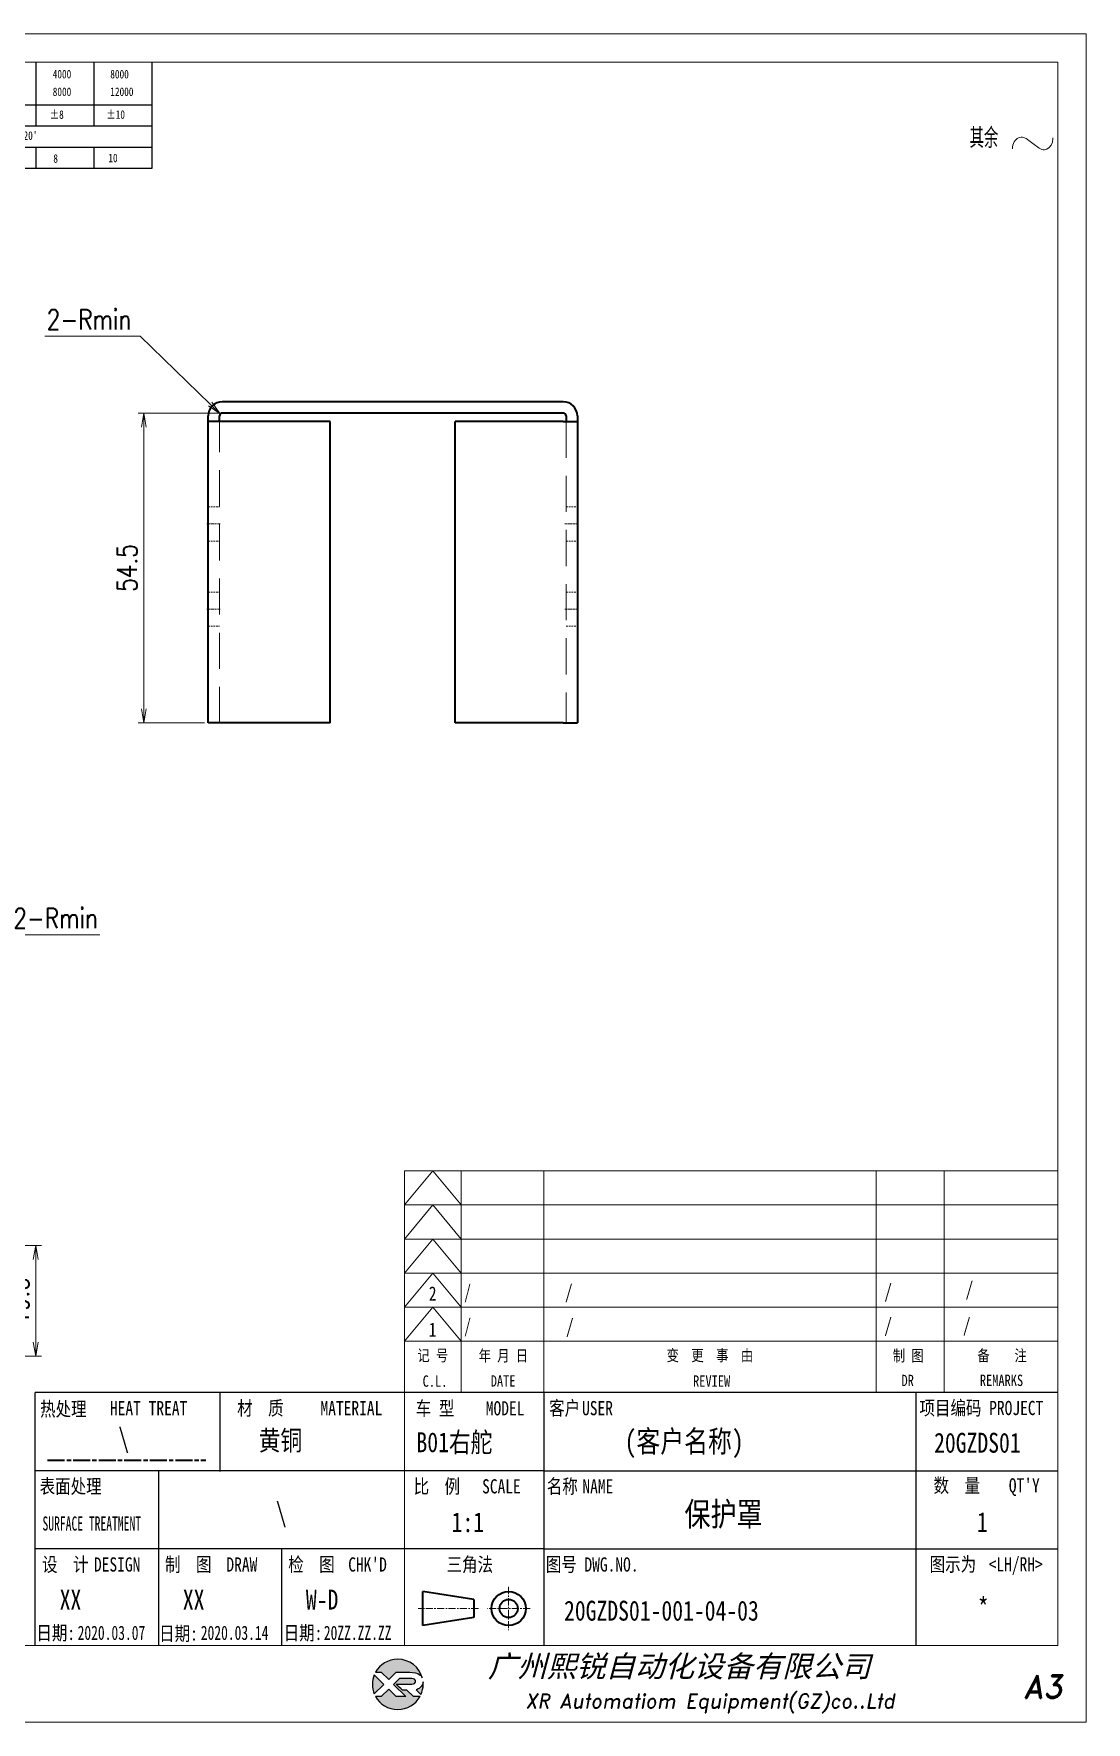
# Model space of a CAD drawing. Header units: millimetres. Extents: x 1333 to 78972, y -42879 to -5704.
# Drawn here: x 76604.4 to 76789.7, y -20114.1 to -19817.1 of the extents above; entities that cross this region are included whole.
import ezdxf
from ezdxf.enums import TextEntityAlignment as Align

# ---------------------------------------------------------------- set-up
doc = ezdxf.new("R2010")
doc.units = ezdxf.units.MM
doc.header["$LTSCALE"] = 0.5
for name, pattern in [('AM_ISO02W050x2', [3.75, 3, -0.75]), ('AM_ISO08W050x2', [9, 6, -0.75, 1.5, -0.75]), ('CENTER', [2, 1.25, -0.25, 0.25, -0.25]), ('DASHDOT', [18.5, 12, -3, 0.5, -3]), ('DASHED', [19.05, 12.7, -6.35]), ('DOT2', [0.125, 0, -0.125])]:
    doc.linetypes.add(name, pattern=pattern)
for name, color, linetype in [('DIM', 3, 'Continuous'), ('layer 1', 7, 'Continuous'), ('图号', 7, 'Continuous'), ('图名', 7, 'Continuous'), ('图框文字', 7, 'Continuous'), ('数量', 7, 'Continuous'), ('材质', 7, 'Continuous'), ('表面处理', 7, 'Continuous'), ('车型', 7, 'Continuous')]:
    doc.layers.add(name, color=color, linetype=linetype)
for name, color, linetype, lineweight in [('中心线', 2, 'AM_ISO08W050x2', 18), ('图框', 7, 'Continuous', 18), ('标注线', 3, 'Continuous', 18), ('热处理', 7, 'Continuous', 20), ('粗实线', 7, 'Continuous', 35), ('粗点划线', 6, 'AM_ISO08W050x2', 35), ('虚线', 1, 'AM_ISO02W050x2', 18)]:
    doc.layers.add(name, color=color, linetype=linetype, lineweight=lineweight)
doc.layers.add('打印', color=7, linetype='Continuous', lineweight=15, plot=False)
doc.layers.add('打印-禁用', color=7, linetype='Continuous', lineweight=15, plot=False)
doc.styles.add('DIM', font='romans.shx', dxfattribs={"width": 0.8, "bigfont": 'bigfont.shx'})
doc.styles.add('STYLE1', font='')
doc.styles.add('国标', font='simfang.ttf', dxfattribs={"width": 0.8})
doc.styles.add('机械长仿宋', font='gbenor.shx', dxfattribs={"height": 1, "bigfont": 'gbcbig.shx'})
doc.styles.add('标题字', font='romand.shx', dxfattribs={"oblique": 10, "bigfont": 'bigfont.shx'})
doc.styles.get('STYLE1').set_extended_font_data('SimSun')
doc.dimstyles.new('XR 1-1$0', dxfattribs={"dimtxt": 3.5, "dimasz": 2.5, "dimexe": 1, "dimexo": 0.625, "dimgap": 1.2, "dimtad": 1, "dimzin": 9, "dimdsep": 46, "dimtxsty": 'DIM', "dimblk": 'OPEN', "dimcen": 0, "dimclrd": 8, "dimclre": 8, "dimclrt": 2, "dimazin": 2, "dimtfac": 0.5, "dimtmove": 0, "dimatfit": 3, "dimldrblk": 'OPEN', "dimfxl": 1, "dimtolj": 2, "dimlwd": 18, "dimlwe": 18, "dimarcsym": 0})
doc.dimstyles.new('XR 1-1$4', dxfattribs={"dimtxt": 3.5, "dimasz": 2.5, "dimexe": 1, "dimexo": 0.625, "dimgap": 1.2, "dimtad": 1, "dimtoh": 1, "dimdsep": 46, "dimtxsty": 'DIM', "dimblk": 'OPEN', "dimcen": 0, "dimclrd": 8, "dimclre": 8, "dimclrt": 2, "dimazin": 2, "dimtfac": 0.5, "dimtofl": 0, "dimtmove": 0, "dimatfit": 3, "dimldrblk": 'OPEN', "dimfxl": 1, "dimtolj": 2, "dimlwd": 18, "dimlwe": 18, "dimarcsym": 0})

# ---------------------------------------------------------------- blocks, each defined once
blk = doc.blocks.new('XR')
at = {"true_color": 0xfc8000}
h = blk.add_hatch(color=30, dxfattribs=at)
h.set_gradient(color1=(252, 128, 0), rotation=240, one_color=1, tint=1, name='INVCURVED')
edge = h.paths.add_edge_path()
edge.add_spline(control_points=[(-434.18, -5928.47), (-433.9, -5928.74), (-433.63, -5929.01), (-433.63, -5929.01), (-433.63, -5929.01), (-433.63, -5929.01), (-433.36, -5928.74), (-433.09, -5928.47)], knot_values=[0.5625, 0.5625, 0.5625, 0.5625, 0.625, 0.625, 0.625, 0.625, 0.6875, 0.6875, 0.6875, 0.6875], degree=3, periodic=0)
edge.add_spline(control_points=[(-433.09, -5928.47), (-432.82, -5928.2), (-432.54, -5927.93), (-432.54, -5927.93), (-432.54, -5927.93), (-432.54, -5927.93), (-432.04, -5927.93), (-431.53, -5927.93)], knot_values=[0.4375, 0.4375, 0.4375, 0.4375, 0.5, 0.5, 0.5, 0.5, 0.5625, 0.5625, 0.5625, 0.5625], degree=3, periodic=0)
edge.add_spline(control_points=[(-431.53, -5927.93), (-431.03, -5927.93), (-430.52, -5927.93), (-430.52, -5927.93), (-430.52, -5927.93), (-430, -5927.93), (-429.43, -5927.96), (-429.01, -5928.33)], knot_values=[0.25, 0.25, 0.25, 0.25, 0.3125, 0.3125, 0.3125, 0.3125, 0.4375, 0.4375, 0.4375, 0.4375], degree=3, periodic=0)
edge.add_spline(control_points=[(-429.01, -5928.33), (-428.88, -5928.44), (-428.78, -5928.59), (-428.71, -5928.75)], knot_values=[0.125, 0.125, 0.125, 0.125, 0.25, 0.25, 0.25, 0.25], degree=3, periodic=0)
edge.add_spline(control_points=[(-428.71, -5928.75), (-429.13, -5927.18), (-430.58, -5926.02), (-432.31, -5926.02)], knot_values=[0, 0, 0, 0, 0.125, 0.125, 0.125, 0.125], degree=3, periodic=0)
edge.add_spline(control_points=[(-432.31, -5926.02), (-433.72, -5926.02), (-434.94, -5926.79), (-435.58, -5927.93)], knot_values=[0.875, 0.875, 0.875, 0.875, 1, 1, 1, 1], degree=3, periodic=0)
edge.add_spline(control_points=[(-435.58, -5927.93), (-435.58, -5927.93), (-434.72, -5927.93), (-434.72, -5927.93), (-434.72, -5927.93), (-434.72, -5927.93), (-434.45, -5928.2), (-434.18, -5928.47)], knot_values=[0.6875, 0.6875, 0.6875, 0.6875, 0.8125, 0.8125, 0.8125, 0.8125, 0.875, 0.875, 0.875, 0.875], degree=3, periodic=0)
edge = h.paths.add_edge_path()
edge.add_spline(control_points=[(-434.79, -5929.26), (-435.04, -5929.02), (-435.34, -5928.72), (-435.54, -5928.53)], knot_values=[0.562504, 0.562504, 0.562504, 0.562504, 0.656252, 0.656252, 0.656252, 0.656252], degree=3, periodic=0)
edge.add_spline(control_points=[(-435.54, -5928.53), (-435.67, -5928.4), (-435.76, -5928.31), (-435.76, -5928.31), (-435.76, -5928.31), (-435.94, -5928.74), (-436.03, -5929.21), (-436.03, -5929.71)], knot_values=[0.25, 0.25, 0.25, 0.25, 0.312504, 0.312504, 0.312504, 0.312504, 0.562504, 0.562504, 0.562504, 0.562504], degree=3, periodic=0)
edge.add_spline(control_points=[(-436.03, -5929.71), (-436.03, -5930.2), (-435.94, -5930.67), (-435.76, -5931.1), (-435.76, -5931.1), (-435.4, -5930.75), (-435.05, -5930.4)], knot_values=[0.874998, 0.874998, 0.874998, 0.874998, 1.124998, 1.124998, 1.124998, 1.25, 1.25, 1.25, 1.25], degree=3, periodic=0)
edge.add_spline(control_points=[(-435.05, -5930.4), (-434.7, -5930.05), (-434.34, -5929.71), (-434.34, -5929.71), (-434.34, -5929.71), (-434.34, -5929.71), (-434.34, -5929.71), (-434.34, -5929.71)], knot_values=[0.749878, 0.749878, 0.749878, 0.749878, 0.874875, 0.874875, 0.874875, 0.874875, 0.874998, 0.874998, 0.874998, 0.874998], degree=3, periodic=0)
edge.add_spline(control_points=[(-434.34, -5929.71), (-434.34, -5929.71), (-434.34, -5929.71), (-434.34, -5929.71)], knot_values=[0.749634, 0.749634, 0.749634, 0.749634, 0.749817, 0.749817, 0.749817, 0.749817], degree=3, periodic=0)
edge.add_spline(control_points=[(-434.35, -5929.7), (-434.35, -5929.7), (-434.35, -5929.7), (-434.35, -5929.7)], knot_values=[0.738281, 0.738281, 0.738281, 0.738281, 0.742188, 0.742188, 0.742188, 0.742188], degree=3, periodic=0)
edge.add_spline(control_points=[(-434.35, -5929.7), (-434.36, -5929.69), (-434.37, -5929.68), (-434.38, -5929.67)], knot_values=[0.726563, 0.726563, 0.726563, 0.726563, 0.738281, 0.738281, 0.738281, 0.738281], degree=3, periodic=0)
edge.add_spline(control_points=[(-434.38, -5929.67), (-434.38, -5929.66), (-434.39, -5929.65), (-434.4, -5929.65)], knot_values=[0.718751, 0.718751, 0.718751, 0.718751, 0.726563, 0.726563, 0.726563, 0.726563], degree=3, periodic=0)
edge.add_spline(control_points=[(-434.4, -5929.65), (-434.42, -5929.63), (-434.45, -5929.6), (-434.47, -5929.58)], knot_values=[0.703126, 0.703126, 0.703126, 0.703126, 0.718751, 0.718751, 0.718751, 0.718751], degree=3, periodic=0)
edge.add_spline(control_points=[(-434.47, -5929.58), (-434.5, -5929.55), (-434.53, -5929.52), (-434.56, -5929.49)], knot_values=[0.687501, 0.687501, 0.687501, 0.687501, 0.703126, 0.703126, 0.703126, 0.703126], degree=3, periodic=0)
edge.add_spline(control_points=[(-434.56, -5929.49), (-434.63, -5929.42), (-434.71, -5929.35), (-434.79, -5929.26)], knot_values=[0.656252, 0.656252, 0.656252, 0.656252, 0.687501, 0.687501, 0.687501, 0.687501], degree=3, periodic=0)
at = {"true_color": 0x0348ff}
h = blk.add_hatch(color=160, dxfattribs=at)
h.set_gradient(color1=(3, 72, 255), color2=(0, 41, 153), one_color=1, tint=0.3, name='HEMISPHERICAL')
edge = h.paths.add_edge_path()
edge.add_spline(control_points=[(-432.54, -5929.67), (-432.26, -5929.95), (-431.94, -5930.23), (-431.66, -5930.51), (-431.66, -5930.51), (-431.66, -5930.51), (-431.66, -5930.51), (-431.66, -5930.51)], knot_values=[0.736842, 0.736842, 0.736842, 0.736842, 0.789474, 0.789474, 0.789474, 0.789474, 0.802633, 0.802633, 0.802633, 0.802633], degree=3, periodic=0)
edge.add_spline(control_points=[(-431.66, -5930.51), (-431.65, -5930.51), (-431.65, -5930.52), (-431.65, -5930.52)], knot_values=[0.802633, 0.802633, 0.802633, 0.802633, 0.815791, 0.815791, 0.815791, 0.815791], degree=3, periodic=0)
edge.add_spline(control_points=[(-431.65, -5930.52), (-431.64, -5930.53), (-431.64, -5930.53), (-431.64, -5930.53)], knot_values=[0.815791, 0.815791, 0.815791, 0.815791, 0.82237, 0.82237, 0.82237, 0.82237], degree=3, periodic=0)
edge.add_spline(control_points=[(-431.64, -5930.53), (-431.64, -5930.53), (-431.64, -5930.53), (-431.63, -5930.54)], knot_values=[0.82237, 0.82237, 0.82237, 0.82237, 0.828949, 0.828949, 0.828949, 0.828949], degree=3, periodic=0)
edge.add_spline(control_points=[(-431.63, -5930.54), (-431.63, -5930.54), (-431.63, -5930.54), (-431.63, -5930.54), (-431.63, -5930.54), (-431.63, -5930.54), (-431.59, -5930.54), (-431.52, -5930.54)], knot_values=[0.841901, 0.841901, 0.841901, 0.841901, 0.842105, 0.842105, 0.842105, 0.842105, 0.855264, 0.855264, 0.855264, 0.855264], degree=3, periodic=0)
edge.add_spline(control_points=[(-431.52, -5930.54), (-431.46, -5930.54), (-431.38, -5930.54), (-431.3, -5930.54)], knot_values=[0.855264, 0.855264, 0.855264, 0.855264, 0.868422, 0.868422, 0.868422, 0.868422], degree=3, periodic=0)
edge.add_spline(control_points=[(-431.3, -5930.54), (-431.26, -5930.54), (-431.22, -5930.54), (-431.18, -5930.54)], knot_values=[0.868422, 0.868422, 0.868422, 0.868422, 0.875, 0.875, 0.875, 0.875], degree=3, periodic=0)
edge.add_spline(control_points=[(-431.18, -5930.54), (-431.14, -5930.54), (-431.1, -5930.54), (-431.07, -5930.54)], knot_values=[0.875, 0.875, 0.875, 0.875, 0.881579, 0.881579, 0.881579, 0.881579], degree=3, periodic=0)
edge.add_spline(control_points=[(-431.07, -5930.54), (-431.05, -5930.54), (-431.04, -5930.54), (-431.03, -5930.54)], knot_values=[0.881579, 0.881579, 0.881579, 0.881579, 0.884869, 0.884869, 0.884869, 0.884869], degree=3, periodic=0)
edge.add_spline(control_points=[(-431.03, -5930.54), (-431.02, -5930.54), (-431, -5930.54), (-431, -5930.54)], knot_values=[0.884869, 0.884869, 0.884869, 0.884869, 0.888158, 0.888158, 0.888158, 0.888158], degree=3, periodic=0)
edge.add_spline(control_points=[(-431, -5930.54), (-430.99, -5930.54), (-430.99, -5930.54), (-430.98, -5930.54)], knot_values=[0.888158, 0.888158, 0.888158, 0.888158, 0.889803, 0.889803, 0.889803, 0.889803], degree=3, periodic=0)
edge.add_spline(control_points=[(-430.98, -5930.54), (-430.98, -5930.54), (-430.98, -5930.54), (-430.97, -5930.54)], knot_values=[0.889803, 0.889803, 0.889803, 0.889803, 0.891447, 0.891447, 0.891447, 0.891447], degree=3, periodic=0)
edge.add_spline(control_points=[(-430.97, -5930.54), (-430.97, -5930.54), (-430.97, -5930.54), (-430.97, -5930.54)], knot_values=[0.891447, 0.891447, 0.891447, 0.891447, 0.89227, 0.89227, 0.89227, 0.89227], degree=3, periodic=0)
edge.add_spline(control_points=[(-430.97, -5930.54), (-430.97, -5930.54), (-430.97, -5930.54), (-430.97, -5930.54)], knot_values=[0.89227, 0.89227, 0.89227, 0.89227, 0.893092, 0.893092, 0.893092, 0.893092], degree=3, periodic=0)
edge.add_spline(control_points=[(-430.97, -5930.54), (-430.97, -5930.54), (-430.97, -5930.54), (-430.97, -5930.54)], knot_values=[0.893092, 0.893092, 0.893092, 0.893092, 0.893503, 0.893503, 0.893503, 0.893503], degree=3, periodic=0)
edge.add_spline(control_points=[(-430.97, -5930.54), (-430.97, -5930.54), (-430.97, -5930.54), (-430.97, -5930.54)], knot_values=[0.893503, 0.893503, 0.893503, 0.893503, 0.893914, 0.893914, 0.893914, 0.893914], degree=3, periodic=0)
edge.add_spline(control_points=[(-430.97, -5930.54), (-430.97, -5930.54), (-430.97, -5930.54), (-430.97, -5930.54)], knot_values=[0.893914, 0.893914, 0.893914, 0.893914, 0.89412, 0.89412, 0.89412, 0.89412], degree=3, periodic=0)
edge.add_spline(control_points=[(-430.97, -5930.54), (-430.97, -5930.54), (-430.97, -5930.54), (-430.97, -5930.54)], knot_values=[0.89412, 0.89412, 0.89412, 0.89412, 0.894326, 0.894326, 0.894326, 0.894326], degree=3, periodic=0)
edge.add_spline(control_points=[(-430.97, -5930.54), (-430.97, -5930.54), (-430.97, -5930.54), (-430.97, -5930.54)], knot_values=[0.894428, 0.894428, 0.894428, 0.894428, 0.894531, 0.894531, 0.894531, 0.894531], degree=3, periodic=0)
edge.add_spline(control_points=[(-430.97, -5930.54), (-430.97, -5930.54), (-430.97, -5930.54), (-430.97, -5930.54)], knot_values=[0.894531, 0.894531, 0.894531, 0.894531, 0.894583, 0.894583, 0.894583, 0.894583], degree=3, periodic=0)
edge.add_spline(control_points=[(-430.97, -5930.54), (-430.97, -5930.54), (-430.97, -5930.54), (-430.97, -5930.54), (-430.97, -5930.54), (-430.97, -5930.54), (-430.73, -5930.78), (-430.49, -5931.01)], knot_values=[0.894685, 0.894685, 0.894685, 0.894685, 0.894737, 0.894737, 0.894737, 0.894737, 0.921052, 0.921052, 0.921052, 0.921052], degree=3, periodic=0)
edge.add_spline(control_points=[(-430.49, -5931.01), (-430.26, -5931.24), (-430.02, -5931.48), (-430.02, -5931.48)], knot_values=[0.921052, 0.921052, 0.921052, 0.921052, 0.947368, 0.947368, 0.947368, 0.947368], degree=3, periodic=0)
edge.add_spline(control_points=[(-430.02, -5931.48), (-430.02, -5931.48), (-430.02, -5931.48), (-430.02, -5931.48)], knot_values=[0.947522, 0.947522, 0.947522, 0.947522, 0.947573, 0.947573, 0.947573, 0.947573], degree=3, periodic=0)
edge.add_spline(control_points=[(-430.02, -5931.48), (-430.02, -5931.48), (-430.02, -5931.48), (-430.02, -5931.48)], knot_values=[0.947573, 0.947573, 0.947573, 0.947573, 0.947676, 0.947676, 0.947676, 0.947676], degree=3, periodic=0)
edge.add_spline(control_points=[(-430.02, -5931.48), (-430.02, -5931.48), (-430.02, -5931.48), (-430.02, -5931.48)], knot_values=[0.947676, 0.947676, 0.947676, 0.947676, 0.947779, 0.947779, 0.947779, 0.947779], degree=3, periodic=0)
edge.add_spline(control_points=[(-430.02, -5931.48), (-430.02, -5931.48), (-430.02, -5931.48), (-430.02, -5931.48)], knot_values=[0.947779, 0.947779, 0.947779, 0.947779, 0.947984, 0.947984, 0.947984, 0.947984], degree=3, periodic=0)
edge.add_spline(control_points=[(-430.02, -5931.48), (-430.02, -5931.48), (-430.02, -5931.48), (-430.02, -5931.48)], knot_values=[0.947984, 0.947984, 0.947984, 0.947984, 0.94819, 0.94819, 0.94819, 0.94819], degree=3, periodic=0)
edge.add_spline(control_points=[(-430.02, -5931.48), (-430.02, -5931.48), (-430.02, -5931.48), (-430.02, -5931.48)], knot_values=[0.94819, 0.94819, 0.94819, 0.94819, 0.948601, 0.948601, 0.948601, 0.948601], degree=3, periodic=0)
edge.add_spline(control_points=[(-430.02, -5931.48), (-430.02, -5931.48), (-430.02, -5931.48), (-430.02, -5931.48)], knot_values=[0.948601, 0.948601, 0.948601, 0.948601, 0.949012, 0.949012, 0.949012, 0.949012], degree=3, periodic=0)
edge.add_spline(control_points=[(-430.02, -5931.48), (-430.02, -5931.48), (-430.01, -5931.48), (-430.01, -5931.48)], knot_values=[0.949012, 0.949012, 0.949012, 0.949012, 0.949834, 0.949834, 0.949834, 0.949834], degree=3, periodic=0)
edge.add_spline(control_points=[(-430.01, -5931.48), (-430.01, -5931.48), (-430.01, -5931.48), (-430.01, -5931.48)], knot_values=[0.949834, 0.949834, 0.949834, 0.949834, 0.950657, 0.950657, 0.950657, 0.950657], degree=3, periodic=0)
edge.add_spline(control_points=[(-430.01, -5931.48), (-430.01, -5931.48), (-430, -5931.48), (-430, -5931.48)], knot_values=[0.950657, 0.950657, 0.950657, 0.950657, 0.952301, 0.952301, 0.952301, 0.952301], degree=3, periodic=0)
edge.add_spline(control_points=[(-430, -5931.48), (-429.99, -5931.48), (-429.98, -5931.48), (-429.98, -5931.48)], knot_values=[0.952301, 0.952301, 0.952301, 0.952301, 0.953946, 0.953946, 0.953946, 0.953946], degree=3, periodic=0)
edge.add_spline(control_points=[(-429.98, -5931.48), (-429.96, -5931.48), (-429.95, -5931.48), (-429.93, -5931.48)], knot_values=[0.953946, 0.953946, 0.953946, 0.953946, 0.957236, 0.957236, 0.957236, 0.957236], degree=3, periodic=0)
edge.add_spline(control_points=[(-429.93, -5931.48), (-429.91, -5931.48), (-429.89, -5931.48), (-429.87, -5931.48)], knot_values=[0.957236, 0.957236, 0.957236, 0.957236, 0.960525, 0.960525, 0.960525, 0.960525], degree=3, periodic=0)
edge.add_spline(control_points=[(-429.87, -5931.48), (-429.82, -5931.48), (-429.77, -5931.48), (-429.71, -5931.48)], knot_values=[0.960525, 0.960525, 0.960525, 0.960525, 0.967104, 0.967104, 0.967104, 0.967104], degree=3, periodic=0)
edge.add_spline(control_points=[(-429.71, -5931.48), (-429.65, -5931.48), (-429.59, -5931.48), (-429.53, -5931.48)], knot_values=[0.967104, 0.967104, 0.967104, 0.967104, 0.973683, 0.973683, 0.973683, 0.973683], degree=3, periodic=0)
edge.add_spline(control_points=[(-429.53, -5931.48), (-429.41, -5931.48), (-429.29, -5931.48), (-429.19, -5931.48)], knot_values=[0.973683, 0.973683, 0.973683, 0.973683, 0.98684, 0.98684, 0.98684, 0.98684], degree=3, periodic=0)
edge.add_spline(control_points=[(-429.19, -5931.48), (-429.1, -5931.48), (-429.04, -5931.48), (-429.04, -5931.48), (-429.67, -5932.62), (-430.9, -5933.39), (-432.31, -5933.39)], knot_values=[0.98684, 0.98684, 0.98684, 0.98684, 1, 1, 1, 1.052632, 1.052632, 1.052632, 1.052632], degree=3, periodic=0)
edge.add_spline(control_points=[(-432.31, -5933.39), (-433.72, -5933.39), (-434.94, -5932.62), (-435.58, -5931.48), (-435.58, -5931.48), (-435.58, -5931.48), (-435.36, -5931.48), (-435.15, -5931.48)], knot_values=[0.052632, 0.052632, 0.052632, 0.052632, 0.105263, 0.105263, 0.105263, 0.105263, 0.131579, 0.131579, 0.131579, 0.131579], degree=3, periodic=0)
edge.add_spline(control_points=[(-435.15, -5931.48), (-434.93, -5931.48), (-434.72, -5931.48), (-434.72, -5931.48), (-434.72, -5931.48), (-434.72, -5931.48), (-434.45, -5931.21), (-434.18, -5930.94)], knot_values=[0.131579, 0.131579, 0.131579, 0.131579, 0.157895, 0.157895, 0.157895, 0.157895, 0.184211, 0.184211, 0.184211, 0.184211], degree=3, periodic=0)
edge.add_spline(control_points=[(-434.18, -5930.94), (-433.9, -5930.67), (-433.63, -5930.4), (-433.63, -5930.4), (-433.63, -5930.4), (-433.63, -5930.4), (-433.36, -5930.67), (-433.09, -5930.94)], knot_values=[0.184211, 0.184211, 0.184211, 0.184211, 0.210526, 0.210526, 0.210526, 0.210526, 0.236842, 0.236842, 0.236842, 0.236842], degree=3, periodic=0)
edge.add_spline(control_points=[(-433.09, -5930.94), (-432.82, -5931.21), (-432.54, -5931.48), (-432.54, -5931.48), (-432.54, -5931.48), (-432.54, -5931.48), (-432.19, -5931.48), (-431.83, -5931.48)], knot_values=[0.236842, 0.236842, 0.236842, 0.236842, 0.263158, 0.263158, 0.263158, 0.263158, 0.289474, 0.289474, 0.289474, 0.289474], degree=3, periodic=0)
edge.add_spline(control_points=[(-431.83, -5931.48), (-431.48, -5931.48), (-431.12, -5931.48), (-431.12, -5931.48), (-431.12, -5931.48), (-431.12, -5931.48), (-431.57, -5931.03), (-432.02, -5930.59)], knot_values=[0.289474, 0.289474, 0.289474, 0.289474, 0.315789, 0.315789, 0.315789, 0.315789, 0.342105, 0.342105, 0.342105, 0.342105], degree=3, periodic=0)
edge.add_spline(control_points=[(-432.02, -5930.59), (-432.47, -5930.15), (-432.92, -5929.71), (-432.92, -5929.71), (-432.92, -5929.71), (-432.92, -5929.71), (-432.71, -5929.5), (-432.5, -5929.29)], knot_values=[0.342105, 0.342105, 0.342105, 0.342105, 0.368421, 0.368421, 0.368421, 0.368421, 0.394737, 0.394737, 0.394737, 0.394737], degree=3, periodic=0)
edge.add_spline(control_points=[(-432.5, -5929.29), (-432.3, -5929.09), (-432.09, -5928.88), (-432.09, -5928.88)], knot_values=[0.394737, 0.394737, 0.394737, 0.394737, 0.421053, 0.421053, 0.421053, 0.421053], degree=3, periodic=0)
edge.add_spline(control_points=[(-432.09, -5928.88), (-432.09, -5928.88), (-432.06, -5928.86), (-432.06, -5928.86)], knot_values=[0.421053, 0.421053, 0.421053, 0.421053, 0.473684, 0.473684, 0.473684, 0.473684], degree=3, periodic=0)
edge.add_spline(control_points=[(-432.06, -5928.86), (-432.06, -5928.86), (-432.06, -5928.86), (-432.06, -5928.86), (-432.06, -5928.86), (-432.06, -5928.86), (-430.4, -5928.86), (-430.26, -5928.86)], knot_values=[0.473684, 0.473684, 0.473684, 0.473684, 0.473684, 0.473684, 0.473684, 0.473684, 0.526316, 0.526316, 0.526316, 0.526316], degree=3, periodic=0)
edge.add_spline(control_points=[(-430.26, -5928.86), (-429.54, -5928.86), (-429.62, -5929.4), (-429.83, -5929.55)], knot_values=[0.526316, 0.526316, 0.526316, 0.526316, 0.578947, 0.578947, 0.578947, 0.578947], degree=3, periodic=0)
edge.add_spline(control_points=[(-429.83, -5929.55), (-429.94, -5929.62), (-430.08, -5929.65), (-430.26, -5929.65), (-430.26, -5929.65), (-430.26, -5929.65), (-430.48, -5929.65), (-430.71, -5929.66)], knot_values=[0.578947, 0.578947, 0.578947, 0.578947, 0.631579, 0.631579, 0.631579, 0.631579, 0.657895, 0.657895, 0.657895, 0.657895], degree=3, periodic=0)
edge.add_spline(control_points=[(-430.71, -5929.66), (-430.93, -5929.66), (-431.15, -5929.67), (-431.15, -5929.67), (-431.15, -5929.67), (-431.15, -5929.67), (-432.54, -5929.67), (-432.54, -5929.67)], knot_values=[0.657895, 0.657895, 0.657895, 0.657895, 0.684211, 0.684211, 0.684211, 0.684211, 0.736842, 0.736842, 0.736842, 0.736842], degree=3, periodic=0)
edge = h.paths.add_edge_path()
edge.add_spline(control_points=[(-428.6, -5929.32), (-428.61, -5929.67), (-428.76, -5930), (-429.06, -5930.22)], knot_values=[0.8, 0.8, 0.8, 0.8, 1, 1, 1, 1], degree=3, periodic=0)
edge.add_spline(control_points=[(-429.06, -5930.22), (-429.22, -5930.34), (-429.41, -5930.43), (-429.61, -5930.48)], knot_values=[0.6, 0.6, 0.6, 0.6, 0.8, 0.8, 0.8, 0.8], degree=3, periodic=0)
edge.add_spline(control_points=[(-429.61, -5930.48), (-429.61, -5930.48), (-428.9, -5931.19), (-428.9, -5931.19), (-428.9, -5931.19), (-428.69, -5930.73), (-428.58, -5930.23), (-428.58, -5929.71)], knot_values=[0.2, 0.2, 0.2, 0.2, 0.4, 0.4, 0.4, 0.4, 0.6, 0.6, 0.6, 0.6], degree=3, periodic=0)
edge.add_spline(control_points=[(-428.58, -5929.71), (-428.58, -5929.58), (-428.59, -5929.45), (-428.6, -5929.32)], knot_values=[0, 0, 0, 0, 0.2, 0.2, 0.2, 0.2], degree=3, periodic=0)
at = {"layer": 'layer 1', "color": 30}
for points, knots in [([(-432.31, -5926.02), (-430.58, -5926.02), (-429.13, -5927.18), (-428.71, -5928.75), (-428.71, -5928.75), (-428.78, -5928.59), (-428.88, -5928.44), (-429.01, -5928.33), (-429.01, -5928.33), (-429.43, -5927.96), (-430, -5927.93), (-430.52, -5927.93), (-430.52, -5927.93), (-430.52, -5927.93), (-432.54, -5927.93), (-432.54, -5927.93), (-432.54, -5927.93), (-432.54, -5927.93), (-433.63, -5929.01), (-433.63, -5929.01), (-433.63, -5929.01), (-433.63, -5929.01), (-434.72, -5927.93), (-434.72, -5927.93), (-434.72, -5927.93), (-434.72, -5927.93), (-435.58, -5927.93), (-435.58, -5927.93), (-435.58, -5927.93), (-434.94, -5926.79), (-433.72, -5926.02), (-432.31, -5926.02)], [0, 0, 0, 0, 0.125, 0.125, 0.125, 0.125, 0.25, 0.25, 0.25, 0.25, 0.375, 0.375, 0.375, 0.375, 0.5, 0.5, 0.5, 0.5, 0.625, 0.625, 0.625, 0.625, 0.75, 0.75, 0.75, 0.75, 0.875, 0.875, 0.875, 0.875, 1, 1, 1, 1]), ([(-435.76, -5931.1), (-435.94, -5930.67), (-436.03, -5930.2), (-436.03, -5929.71), (-436.03, -5929.71), (-436.03, -5929.21), (-435.94, -5928.74), (-435.76, -5928.31), (-435.76, -5928.31), (-435.76, -5928.31), (-434.34, -5929.71), (-434.34, -5929.71), (-434.34, -5929.71), (-434.34, -5929.71), (-435.76, -5931.1), (-435.76, -5931.1)], [0, 0, 0, 0, 0.25, 0.25, 0.25, 0.25, 0.5, 0.5, 0.5, 0.5, 0.75, 0.75, 0.75, 0.75, 1, 1, 1, 1])]:
    blk.add_open_spline(points, degree=3, knots=knots, dxfattribs=at)
at = {"layer": 'layer 1', "color": 154}
for points, knots in [([(-429.04, -5931.48), (-429.67, -5932.62), (-430.9, -5933.39), (-432.31, -5933.39), (-432.31, -5933.39), (-433.72, -5933.39), (-434.94, -5932.62), (-435.58, -5931.48), (-435.58, -5931.48), (-435.58, -5931.48), (-434.72, -5931.48), (-434.72, -5931.48), (-434.72, -5931.48), (-434.72, -5931.48), (-433.63, -5930.4), (-433.63, -5930.4), (-433.63, -5930.4), (-433.63, -5930.4), (-432.54, -5931.48), (-432.54, -5931.48), (-432.54, -5931.48), (-432.54, -5931.48), (-431.12, -5931.48), (-431.12, -5931.48), (-431.12, -5931.48), (-431.12, -5931.48), (-432.92, -5929.71), (-432.92, -5929.71), (-432.92, -5929.71), (-432.92, -5929.71), (-432.09, -5928.88), (-432.09, -5928.88), (-432.09, -5928.88), (-432.09, -5928.88), (-432.06, -5928.86), (-432.06, -5928.86), (-432.06, -5928.86), (-432.06, -5928.86), (-430.4, -5928.86), (-430.26, -5928.86), (-430.26, -5928.86), (-429.54, -5928.86), (-429.62, -5929.4), (-429.83, -5929.55), (-429.83, -5929.55), (-429.94, -5929.62), (-430.08, -5929.65), (-430.26, -5929.65), (-430.26, -5929.65), (-430.26, -5929.65), (-431.15, -5929.67), (-431.15, -5929.67), (-431.15, -5929.67), (-431.15, -5929.67), (-432.54, -5929.67), (-432.54, -5929.67), (-432.54, -5929.67), (-432.26, -5929.95), (-431.94, -5930.23), (-431.66, -5930.51), (-431.66, -5930.51), (-431.66, -5930.51), (-431.63, -5930.54), (-431.63, -5930.54), (-431.63, -5930.54), (-431.63, -5930.54), (-430.97, -5930.54), (-430.97, -5930.54), (-430.97, -5930.54), (-430.97, -5930.54), (-430.02, -5931.48), (-430.02, -5931.48), (-430.02, -5931.48), (-430.02, -5931.48), (-429.04, -5931.48), (-429.04, -5931.48)], [0, 0, 0, 0, 0.052632, 0.052632, 0.052632, 0.052632, 0.105263, 0.105263, 0.105263, 0.105263, 0.157895, 0.157895, 0.157895, 0.157895, 0.210526, 0.210526, 0.210526, 0.210526, 0.263158, 0.263158, 0.263158, 0.263158, 0.315789, 0.315789, 0.315789, 0.315789, 0.368421, 0.368421, 0.368421, 0.368421, 0.421053, 0.421053, 0.421053, 0.421053, 0.473684, 0.473684, 0.473684, 0.473684, 0.526316, 0.526316, 0.526316, 0.526316, 0.578947, 0.578947, 0.578947, 0.578947, 0.631579, 0.631579, 0.631579, 0.631579, 0.684211, 0.684211, 0.684211, 0.684211, 0.736842, 0.736842, 0.736842, 0.736842, 0.789474, 0.789474, 0.789474, 0.789474, 0.842105, 0.842105, 0.842105, 0.842105, 0.894737, 0.894737, 0.894737, 0.894737, 0.947368, 0.947368, 0.947368, 0.947368, 1, 1, 1, 1]), ([(-428.6, -5929.32), (-428.59, -5929.45), (-428.58, -5929.58), (-428.58, -5929.71), (-428.58, -5929.71), (-428.58, -5930.23), (-428.69, -5930.73), (-428.9, -5931.19), (-428.9, -5931.19), (-428.9, -5931.19), (-429.61, -5930.48), (-429.61, -5930.48), (-429.61, -5930.48), (-429.41, -5930.43), (-429.22, -5930.34), (-429.06, -5930.22), (-429.06, -5930.22), (-428.76, -5930), (-428.61, -5929.67), (-428.6, -5929.32)], [0, 0, 0, 0, 0.2, 0.2, 0.2, 0.2, 0.4, 0.4, 0.4, 0.4, 0.6, 0.6, 0.6, 0.6, 0.8, 0.8, 0.8, 0.8, 1, 1, 1, 1])]:
    blk.add_open_spline(points, degree=3, knots=knots, dxfattribs=at)
blk = doc.blocks.new('GZDEH零件A3图框V01版')
at = {"layer": '中心线', "color": 1, "linetype": 'CENTER', "lineweight": 5, "ltscale": 2}
for p, q in [((3175.82, -1822.66), (3175.82, -1830.26)), ((3170.49, -1826.46), (3159.89, -1826.46)), ((3179.62, -1826.46), (3172.02, -1826.46))]:
    blk.add_line(p, q, dxfattribs=at)
at = {"layer": '图框', "linetype": 'Continuous'}
for p, q in [((3272.49, -1554.46), (2882.49, -1554.46)), ((3272.49, -1832.96), (3272.49, -1554.46)), ((3157.49, -1749.46), (3272.49, -1749.46)), ((3157.49, -1832.96), (3157.49, -1749.46)), ((2882.49, -1832.96), (3272.49, -1832.96))]:
    blk.add_line(p, q, dxfattribs=at)
at = {"layer": '图框', "color": 9}
for p, q in [((3157.49, -1755.46), (3162.49, -1749.46)), ((3162.49, -1749.46), (3167.49, -1755.46)), ((3167.49, -1788.46), (3167.49, -1749.46)), ((3240.49, -1788.46), (3240.49, -1749.46)), ((3252.49, -1749.46), (3252.49, -1788.46)), ((3157.49, -1755.46), (3272.49, -1755.46)), ((3157.49, -1761.46), (3162.49, -1755.46)), ((3162.49, -1755.46), (3167.49, -1761.46)), ((3157.49, -1761.46), (3272.49, -1761.46)), ((3157.49, -1767.46), (3162.49, -1761.46)), ((3162.49, -1761.46), (3167.49, -1767.46)), ((3157.49, -1767.46), (3272.49, -1767.46)), ((3157.49, -1773.46), (3162.49, -1767.46)), ((3162.49, -1767.46), (3167.49, -1773.46)), ((3157.49, -1773.46), (3272.49, -1773.46)), ((3157.49, -1779.46), (3162.49, -1773.46)), ((3162.49, -1773.46), (3167.49, -1779.46)), ((3157.49, -1779.46), (3272.49, -1779.46))]:
    blk.add_line(p, q, dxfattribs=at)
at = {"layer": '图框', "color": 9, "linetype": 'Continuous'}
blk.add_line((3181.99, -1749.46), (3181.99, -1832.96), dxfattribs=at)
at = {"layer": '图框', "color": 2, "linetype": 'ByBlock', "lineweight": 35}
for p, q in [((3169.69, -1824.86), (3160.69, -1823.46)), ((3160.69, -1829.46), (3160.69, -1823.46)), ((3169.69, -1824.86), (3169.69, -1828.06)), ((3169.69, -1828.06), (3160.69, -1829.46))]:
    blk.add_line(p, q, dxfattribs=at)
for radius in [3, 1.6]:
    blk.add_circle((3175.82, -1826.46), radius, dxfattribs=at)
at = {"layer": '图框文字', "color": 9}
for p, q in [((3092.64, -1561.98), (3092.64, -1554.46)), ((3102.86, -1561.98), (3102.86, -1554.46)), ((3113.09, -1573.08), (3113.09, -1554.46)), ((2996.09, -1561.98), (3113.09, -1561.98)), ((3092.64, -1565.68), (3092.64, -1561.98)), ((3102.86, -1565.68), (3102.86, -1561.98)), ((2996.09, -1565.68), (3113.09, -1565.68)), ((2996.09, -1569.38), (3113.09, -1569.38)), ((3092.64, -1573.08), (3092.64, -1569.38)), ((3102.86, -1573.08), (3102.86, -1569.38)), ((2990.09, -1573.08), (3113.09, -1573.08)), ((3272.49, -1788.46), (3092.49, -1788.46)), ((3124.99, -1788.46), (3124.99, -1802.35)), ((3181.99, -1788.46), (3181.99, -1832.96)), ((3247.49, -1788.46), (3247.49, -1832.96)), ((3181.99, -1802.21), (3092.49, -1802.21)), ((3114.17, -1802.21), (3114.17, -1815.96)), ((3181.99, -1802.21), (3272.49, -1802.21)), ((3181.99, -1815.96), (3092.49, -1815.96)), ((3114.17, -1815.96), (3114.17, -1832.96)), ((3114.17, -1815.96), (3114.17, -1832.96)), ((3135.83, -1815.96), (3135.83, -1832.96)), ((3135.83, -1815.96), (3135.83, -1832.96)), ((3181.99, -1815.96), (3272.49, -1815.96))]:
    blk.add_line(p, q, dxfattribs=at)
at = {"layer": '图框文字', "color": 7}
blk.add_line((3272.49, -1788.46), (3092.49, -1788.46), dxfattribs=at)
at = {"layer": '图框文字', "color": 9, "linetype": 'Continuous'}
blk.add_line((3092.49, -1832.96), (3092.49, -1788.46), dxfattribs=at)
at = {"layer": '打印-禁用', "linetype": 'Continuous'}
for p, q in [((3277.49, -1549.46), (2857.49, -1549.46)), ((3277.49, -1846.46), (3277.49, -1549.46)), ((2857.49, -1846.46), (3277.49, -1846.46))]:
    blk.add_line(p, q, dxfattribs=at)
at = {"layer": 'DIM', "xscale": 1.199999999999818, "yscale": 1.200000000000045, "zscale": 1.2}
blk.add_blockref('XR', (3675.07, 5275.84), dxfattribs=at)
at = {"layer": '图框', "color": 9, "style": '国标', "width": 0.8}
for s, p in [('记 号', (3162.47, -1782.94)), ('年 月 日', (3174.9, -1782.98)), ('变  更  事  由', (3211.24, -1782.93)), ('C.L.', (3162.86, -1787.45)), ('DATE', (3174.85, -1787.42)), ('REVIEW', (3211.55, -1787.45))]:
    blk.add_text(s, height=2, dxfattribs=at).set_placement(p, align=Align.CENTER)
for s, p in [('制 图', (3246.15, -1781.95)), ('备    注', (3262.68, -1781.92)), ('DR', (3246.06, -1786.34)), ('REMARKS', (3262.57, -1786.32))]:
    blk.add_text(s, height=2, dxfattribs=at).set_placement(p, align=Align.MIDDLE)
at = {"layer": '图框文字', "color": 9, "style": '国标'}
for s, height, width, p in [('4000', 1.5, 0.8, (3095.57, -1557.31)), ('8000', 1.5, 0.8, (3105.7, -1557.31)), ('8000', 1.5, 0.8, (3095.57, -1560.41)), ('12000', 1.5, 0.8, (3105.7, -1560.41)), ('±8', 1.5, 0.8, (3095.06, -1564.42)), ('±10', 1.5, 0.8, (3105.02, -1564.42)), ("±0%%D20'", 1.5, 0.8, (3087.38, -1568.12)), ('8', 1.5, 0.8, (3095.68, -1572.15)), ('10', 1.5, 0.8, (3105.36, -1572.06)), ('热处理', 2.5, 0.8, (3093.35, -1792.61)), ('材  质', 2.5, 0.8, (3128.04, -1792.46)), ('项目编码 PROJECT', 2.5, 0.8, (3248.13, -1792.43)), ('表面处理', 2.5, 0.8, (3093.27, -1806.21)), ('比  例\u3000', 2.5, 0.8, (3159.1, -1806.21)), ('SCALE', 2.5, 0.8, (3171.15, -1806.21)), ('名称\u3000', 2.5, 0.8, (3182.54, -1806.21)), ('NAME', 2.5, 0.8, (3188.8, -1806.21)), ('数  量', 2.5, 0.8, (3250.61, -1806.05)), ("QT'Y ", 2.5, 0.8, (3263.86, -1806.05)), ('SURFACE TREATMENT', 2.5, 0.6, (3093.77, -1812.75)), (' DESIGN', 2.5, 0.8, (3101.47, -1819.96)), (' DRAW', 2.5, 0.8, (3124.78, -1819.96)), ("CHK'D", 2.5, 0.8, (3147.58, -1819.96)), ('三角法', 2.5, 0.8, (3164.9, -1819.96)), ('图号', 2.5, 0.8, (3182.36, -1819.96)), ('DWG.NO.', 2.5, 0.8, (3189.16, -1819.96)), ('图示为', 2.5, 0.8, (3249.94, -1819.93)), ('<LH/RH>', 2.5, 0.8, (3260.31, -1819.93))]:
    blk.add_text(s, height=height, dxfattribs=dict(at, width=width)).set_placement(p)
at = {"layer": '图框文字', "color": 9, "style": '国标', "width": 0.8}
for s, p in [('HEAT TREAT', (3112.45, -1792.46)), ('MATERIAL', (3148.14, -1792.46)), ('客户', (3185.68, -1792.46)), ('USER', (3191.46, -1792.46)), ('设  计', (3097.79, -1819.96)), ('制  图', (3119.43, -1819.96)), ('检  图', (3141.11, -1819.96)), ('日期:', (3096.09, -1832)), ('日期:', (3117.71, -1832.1)), ('日期:', (3139.62, -1832))]:
    blk.add_text(s, height=2.5, dxfattribs=at).set_placement(p, align=Align.CENTER)
for s, p in [('车 型', (3162.87, -1791.2)), ('MODEL', (3175.2, -1791.24))]:
    blk.add_text(s, height=2.5, dxfattribs=at).set_placement(p, align=Align.MIDDLE)
at = {"layer": '图框文字', "color": 7, "lineweight": -3, "style": 'STYLE1', "oblique": 15}
blk.add_text('广州熙锐自动化设备有限公司 ', height=3.8, dxfattribs=at).set_placement((3172.16, -1838.51))
at = {"layer": '图框文字', "color": 7, "style": '标题字', "oblique": 10}
for s, height, p in [('A3', 4, (3269.91, -1840.2)), ('XR Automatiom Equipment(GZ)co..Ltd', 2.5, (3211.26, -1842.9))]:
    blk.add_text(s, height=height, dxfattribs=at).set_placement(p, align=Align.MIDDLE)
blk = doc.blocks.new('DEH A3')
at = {"layer": '图框'}
blk.add_blockref('GZDEH零件A3图框V01版', (-2857.49, 1846.46), dxfattribs=at)
blk = doc.blocks.new('其余不去材料')
at = {"layer": '标注线', "color": 2, "lineweight": 13}
for points in [[(0, 0.17), (0.01, 0.48), (0.07, 0.79), (0.16, 1.09), (0.28, 1.36), (0.44, 1.6), (0.62, 1.8), (0.82, 1.97), (1.04, 2.09), (1.26, 2.17), (1.49, 2.21), (1.72, 2.21), (1.94, 2.17), (2.37, 1.97), (2.41, 1.95)], [(2.41, 1.95), (3.55, 1.11), (4.7, 0.27)], [(4.7, 0.27), (4.91, 0.14), (5.14, 0.05), (5.37, 0), (5.6, 0), (5.82, 0.04), (6.04, 0.11), (6.45, 0.38), (6.79, 0.8), (7.02, 1.34), (7.11, 1.95), (7.11, 2.09)]]:
    blk.add_lwpolyline(points, dxfattribs=at)
at = {"layer": '标注线', "color": 7, "linetype": 'DOT2', "style": '机械长仿宋'}
blk.add_text('其余', height=3.5, dxfattribs=at).set_placement((-7.56, 0.3))
blk = doc.blocks.new('_Open')
at = {"color": 0, "linetype": 'ByBlock', "lineweight": -2}
for p, q in [((-1, 0.17), (0, 0)), ((-1, -0.17), (0, 0)), ((0, 0), (-1, 0))]:
    blk.add_line(p, q, dxfattribs=at)
blk = doc.blocks.new('*D991')
at = {"layer": 'Defpoints', "color": 0}
for p in [(76586.7, -20030.2), (76604.77, -20030.2), (76581.87, -20049.7)]:
    blk.add_point(p, dxfattribs=at)
at = {"layer": '标注线', "color": 8, "lineweight": 18}
for p, q in [((76587.32, -20030.2), (76605.77, -20030.2)), ((76604.77, -20047.2), (76604.77, -20032.7)), ((76582.5, -20049.7), (76605.77, -20049.7))]:
    blk.add_line(p, q, dxfattribs=at)
at = {"layer": '标注线', "color": 8, "lineweight": 18, "xscale": 2.5, "yscale": 2.5, "zscale": 2.5}
for p, rotation in [((76604.77, -20030.2), 90), ((76604.77, -20049.7), 270)]:
    blk.add_blockref('_Open', p, dxfattribs=dict(at, rotation=rotation))
at = {"layer": '标注线', "color": 2, "insert": (76601.82, -20039.95), "char_height": 3.5, "attachment_point": 5, "rotation": 90, "style": 'DIM'}
blk.add_mtext('\\A2;19.5', dxfattribs=at)
blk = doc.blocks.new('*D996')
at = {"layer": 'Defpoints', "color": 0}
for p in [(76584.2, -19989.2), (76584.57, -19988.87)]:
    blk.add_point(p, dxfattribs=at)
at = {"layer": '标注线', "color": 8, "lineweight": 18}
for p, q in [((76599.27, -19975.59), (76586.42, -19987.19)), ((76616.07, -19975.59), (76599.27, -19975.59))]:
    blk.add_line(p, q, dxfattribs=at)
at = {"layer": '标注线', "color": 8, "lineweight": 18, "xscale": 2.5, "yscale": 2.5, "zscale": 2.5, "rotation": 222.0626952811471}
blk.add_blockref('_Open', (76584.57, -19988.87), dxfattribs=at)
at = {"layer": '标注线', "color": 2, "insert": (76608.27, -19972.64), "char_height": 3.5, "attachment_point": 5, "style": 'DIM'}
blk.add_mtext('\\A2;{\\Fromans,bigfont|c134;2-Rmin}', dxfattribs=at)
blk = doc.blocks.new('*D997')
at = {"layer": 'Defpoints', "color": 0}
for p in [(76623.79, -19883.79), (76638.03, -19883.79), (76635.11, -19938.29)]:
    blk.add_point(p, dxfattribs=at)
at = {"layer": '标注线', "color": 8, "lineweight": 18}
for p, q in [((76637.41, -19883.79), (76622.79, -19883.79)), ((76623.79, -19935.79), (76623.79, -19886.29)), ((76634.49, -19938.29), (76622.79, -19938.29))]:
    blk.add_line(p, q, dxfattribs=at)
at = {"layer": '标注线', "color": 8, "lineweight": 18, "xscale": 2.5, "yscale": 2.5, "zscale": 2.5}
for p, rotation in [((76623.79, -19883.79), 90), ((76623.79, -19938.29), 270)]:
    blk.add_blockref('_Open', p, dxfattribs=dict(at, rotation=rotation))
at = {"layer": '标注线', "color": 2, "insert": (76620.84, -19911.04), "char_height": 3.5, "attachment_point": 5, "rotation": 90, "style": 'DIM'}
blk.add_mtext('\\A2;54.5', dxfattribs=at)
blk = doc.blocks.new('*D998')
at = {"layer": 'Defpoints', "color": 0}
for p in [(76637.25, -19883.94), (76637.61, -19884.29)]:
    blk.add_point(p, dxfattribs=at)
at = {"layer": '标注线', "color": 8, "lineweight": 18}
for p, q in [((76606.35, -19870.27), (76623.15, -19870.27)), ((76623.15, -19870.27), (76635.46, -19882.2))]:
    blk.add_line(p, q, dxfattribs=at)
at = {"layer": '标注线', "color": 8, "lineweight": 18, "xscale": 2.5, "yscale": 2.5, "zscale": 2.5, "rotation": 315.9009198966606}
blk.add_blockref('_Open', (76637.25, -19883.94), dxfattribs=at)
at = {"layer": '标注线', "color": 2, "insert": (76614.15, -19867.32), "char_height": 3.5, "attachment_point": 5, "style": 'DIM'}
blk.add_mtext('\\A2;{\\Fromans,bigfont|c134;2-Rmin}', dxfattribs=at)

msp = doc.modelspace()

# ---------------------------------------------------------------- linework, layer by layer
at = {"layer": '中心线', "linetype": 'DASHDOT', "ltscale": 0.06}
for p, q in [((76634.913, -19903.292), (76637.313, -19903.292)), ((76697.913, -19903.292), (76700.313, -19903.292)), ((76634.913, -19918.292), (76637.313, -19918.292)), ((76697.913, -19918.292), (76700.313, -19918.292))]:
    msp.add_line(p, q, dxfattribs=at)
at = {"layer": '打印'}
msp.add_lwpolyline([(76369.683, -19817.067), (76789.683, -19817.067), (76789.683, -20114.067), (76369.683, -20114.067)], close=True, dxfattribs=at)
at = {"layer": '粗实线'}
for p, q in [((76697.613, -19881.792), (76637.613, -19881.792)), ((76697.613, -19883.792), (76637.613, -19883.792)), ((76635.113, -19938.292), (76635.113, -19885.292)), ((76656.613, -19938.292), (76656.613, -19885.292)), ((76678.613, -19938.292), (76678.613, -19885.292)), ((76700.113, -19885.292), (76700.113, -19938.292))]:
    msp.add_line(p, q, dxfattribs=at)
at = {"layer": '粗实线', "ltscale": 0.025}
for p, q in [((76635.113, -19885.292), (76635.113, -19884.292)), ((76637.113, -19885.292), (76637.113, -19884.292)), ((76698.113, -19884.292), (76698.113, -19885.292)), ((76700.113, -19884.292), (76700.113, -19885.292))]:
    msp.add_line(p, q, dxfattribs=at)
at = {"layer": '粗实线', "ltscale": 0.0625}
for p, q in [((76637.613, -19885.292), (76635.113, -19885.292)), ((76697.613, -19885.292), (76700.113, -19885.292)), ((76637.613, -19938.292), (76635.113, -19938.292)), ((76697.613, -19938.292), (76700.113, -19938.292))]:
    msp.add_line(p, q, dxfattribs=at)
at = {"layer": '粗实线', "ltscale": 0.475}
for p, q in [((76656.613, -19885.292), (76637.613, -19885.292)), ((76697.613, -19885.292), (76678.613, -19885.292)), ((76656.613, -19938.292), (76637.613, -19938.292)), ((76697.613, -19938.292), (76678.613, -19938.292))]:
    msp.add_line(p, q, dxfattribs=at)
at = {"layer": '粗实线'}
for centre, radius, start, end in [((76637.613, -19884.292), 2.5, 90, 180), ((76637.613, -19884.292), 0.5, 90, 180), ((76697.613, -19884.292), 2.5, 0, 90), ((76697.613, -19884.292), 0.5, 0, 90)]:
    msp.add_arc(centre, radius, start, end, dxfattribs=at)
at = {"layer": '粗点划线', "linetype": 'AM_ISO08W050x2'}
msp.add_line((76606.857, -20067.995), (76634.718, -20067.995), dxfattribs=at)
at = {"layer": '虚线', "linetype": 'DASHED'}
for p, q in [((76637.113, -19938.292), (76637.113, -19885.292)), ((76698.113, -19885.292), (76698.113, -19938.292))]:
    msp.add_line(p, q, dxfattribs=at)
at = {"layer": '虚线', "linetype": 'DASHED', "ltscale": 0.05}
for p, q in [((76635.113, -19900.292), (76637.113, -19900.292)), ((76698.113, -19900.292), (76700.113, -19900.292)), ((76635.113, -19906.292), (76637.113, -19906.292)), ((76698.113, -19906.292), (76700.113, -19906.292)), ((76635.113, -19915.292), (76637.113, -19915.292)), ((76698.113, -19915.292), (76700.113, -19915.292)), ((76635.113, -19921.292), (76637.113, -19921.292)), ((76698.113, -19921.292), (76700.113, -19921.292))]:
    msp.add_line(p, q, dxfattribs=at)

# ---------------------------------------------------------------- block references
at = {"layer": '图框'}
msp.add_blockref('DEH A3', (76369.683, -20114.067), dxfattribs=at)
at = {"layer": '标注线'}
msp.add_blockref('其余不去材料', (76776.714, -19837.455), dxfattribs=at)

# ---------------------------------------------------------------- texts
at = {"layer": '图号', "color": 3, "style": '国标', "width": 0.8}
msp.add_text('20GZDS01-001-04-03', height=3.5, dxfattribs=at).set_placement((76697.762, -20096.194))
at = {"layer": '图名', "color": 3, "style": '国标', "width": 0.8}
msp.add_text('保护罩', height=4.2, dxfattribs=at).set_placement((76725.835, -20079.553), align=Align.CENTER)
at = {"layer": '图框文字', "color": 3, "style": '国标'}
for s, height, width, p in [('2', 2.5, 0.8, (76673.96, -20039.911)), ('/', 2.5, 0.705904, (76680.193, -20039.595)), ('/', 2.5, 0.8, (76697.928, -20039.595)), ('/', 2.5, 0.8, (76754.133, -20039.496)), ('/', 2.5, 0.8, (76768.428, -20039.125)), ('1', 2.5, 0.8, (76673.95, -20046.271)), ('/', 2.5, 0.705904, (76680.193, -20045.595)), ('/', 2.5, 0.8, (76698.1, -20045.68)), ('/', 2.5, 0.8, (76754.133, -20045.496)), ('/', 2.5, 0.8, (76767.964, -20045.485)), ('    (客户名称)', 3.85, 0.8, (76700.028, -20066.586)), ('20GZDS01', 3.5, 0.8, (76762.9, -20066.657)), ('1:1', 3.5, 0.8, (76677.983, -20080.634)), ('XX', 3.5, 0.8, (76608.981, -20094.251)), ('XX', 3.5, 0.8, (76630.661, -20094.251)), ('W-D', 3.5, 0.8, (76652.321, -20094.251)), ('2020.03.07', 2.5, 0.7, (76612.146, -20099.587)), ('2020.03.14', 2.5, 0.7, (76633.826, -20099.587)), ('20ZZ.ZZ.ZZ', 2.5, 0.7, (76655.486, -20099.587))]:
    msp.add_text(s, height=height, dxfattribs=dict(at, width=width)).set_placement(p)
at = {"layer": '图框文字', "color": 3, "style": '国标', "width": 0.8}
msp.add_text('*', height=3.5, dxfattribs=at).set_placement((76771.554, -20095.651), align=Align.CENTER)
at = {"layer": '数量', "color": 3, "style": '国标', "width": 0.8}
msp.add_text('1', height=3.5, dxfattribs=at).set_placement((76771.401, -20080.619), align=Align.CENTER)
at = {"layer": '材质', "color": 3, "style": '国标', "width": 0.8}
msp.add_text('黄铜', height=3.5, dxfattribs=at).set_placement((76647.841, -20066.247), align=Align.CENTER)
at = {"layer": '热处理', "color": 3, "style": '国标', "width": 0.8}
msp.add_text('\\', height=3.5, dxfattribs=at).set_placement((76620.262, -20065.871), align=Align.CENTER)
at = {"layer": '表面处理', "color": 3, "style": '国标', "width": 0.8}
msp.add_text('\\', height=3.5, dxfattribs=at).set_placement((76647.983, -20078.924), align=Align.CENTER)
at = {"layer": '车型', "color": 3, "style": '国标', "width": 0.8}
msp.add_text('B01右舵', height=3.5, dxfattribs=at).set_placement((76671.788, -20066.571))

# ---------------------------------------------------------------- dimensions: what is measured, and where the dimension line sits
at = {"layer": '标注线'}
for center, mpoint, picture, middle in [((76637.613, -19884.292), (76637.254, -19883.944), '*D998', (76614.146, -19870.273)), ((76584.196, -19989.2), (76584.567, -19988.865), '*D996', (76608.274, -19975.594))]:
    dim = msp.add_radius_dim(center=center, mpoint=mpoint, text='{\\Fromans,bigfont|c134;2-Rmin}', dimstyle='XR 1-1$4', dxfattribs=at)
    dim.commit()
    dim.dimension.update_dxf_attribs({"geometry": picture, "text_midpoint": middle, "dimtype": 164})
for base, p1, p2, picture, middle in [((76623.794, -19883.792), (76635.113, -19938.292), (76638.032, -19883.792), '*D997', (76620.844, -19911.042)), ((76604.772, -20030.2), (76581.872, -20049.7), (76586.696, -20030.2), '*D991', (76601.822, -20039.95))]:
    dim = msp.add_linear_dim(base=base, p1=p1, p2=p2, angle=90, dimstyle='XR 1-1$0', dxfattribs=at)
    dim.commit()
    dim.dimension.update_dxf_attribs({"geometry": picture, "text_midpoint": middle})

doc.saveas('drawing.dxf')
